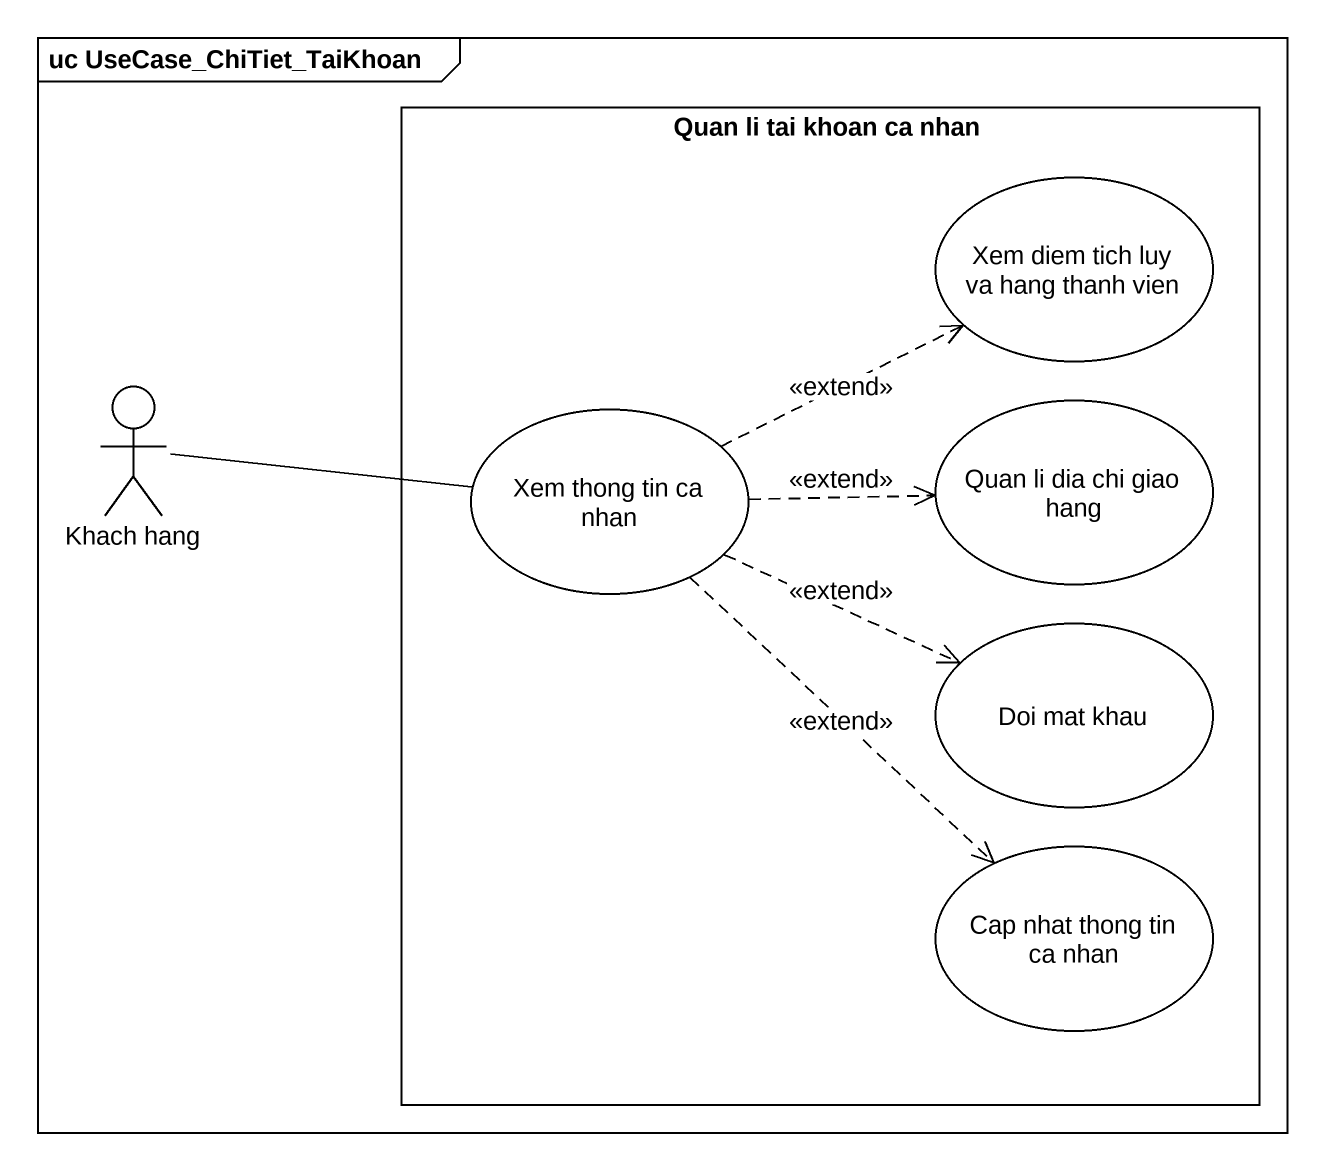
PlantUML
@startuml
mainframe uc UseCase_ChiTiet_TaiKhoan
rectangle "Quan li tai khoan ca nhan" as Quan_li_tai_khoan_ca_nhan {
  usecase "Xem diem tich luy va hang thanh vien" as Xem_diem_tich_luy_va_hang
  usecase "Xem thong tin ca nhan" as Xem_thong_tin_ca_nhan
  usecase "Quan li dia chi giao hang" as Quan_li_dia_chi_giao_hang
  usecase "Doi mat khau" as Doi_mat_khau
  usecase "Cap nhat thong tin ca nhan" as Cap_nhat_thong_tin_ca_nhan
}
actor "Khach hang" as Khach_hang
Khach_hang -right- Xem_thong_tin_ca_nhan
Xem_thong_tin_ca_nhan .right.> Xem_diem_tich_luy_va_hang : <<extend>>
Xem_thong_tin_ca_nhan .right.> Quan_li_dia_chi_giao_hang : <<extend>>
Xem_thong_tin_ca_nhan .right.> Doi_mat_khau : <<extend>>
Xem_thong_tin_ca_nhan ..> Cap_nhat_thong_tin_ca_nhan : <<extend>>
@enduml
